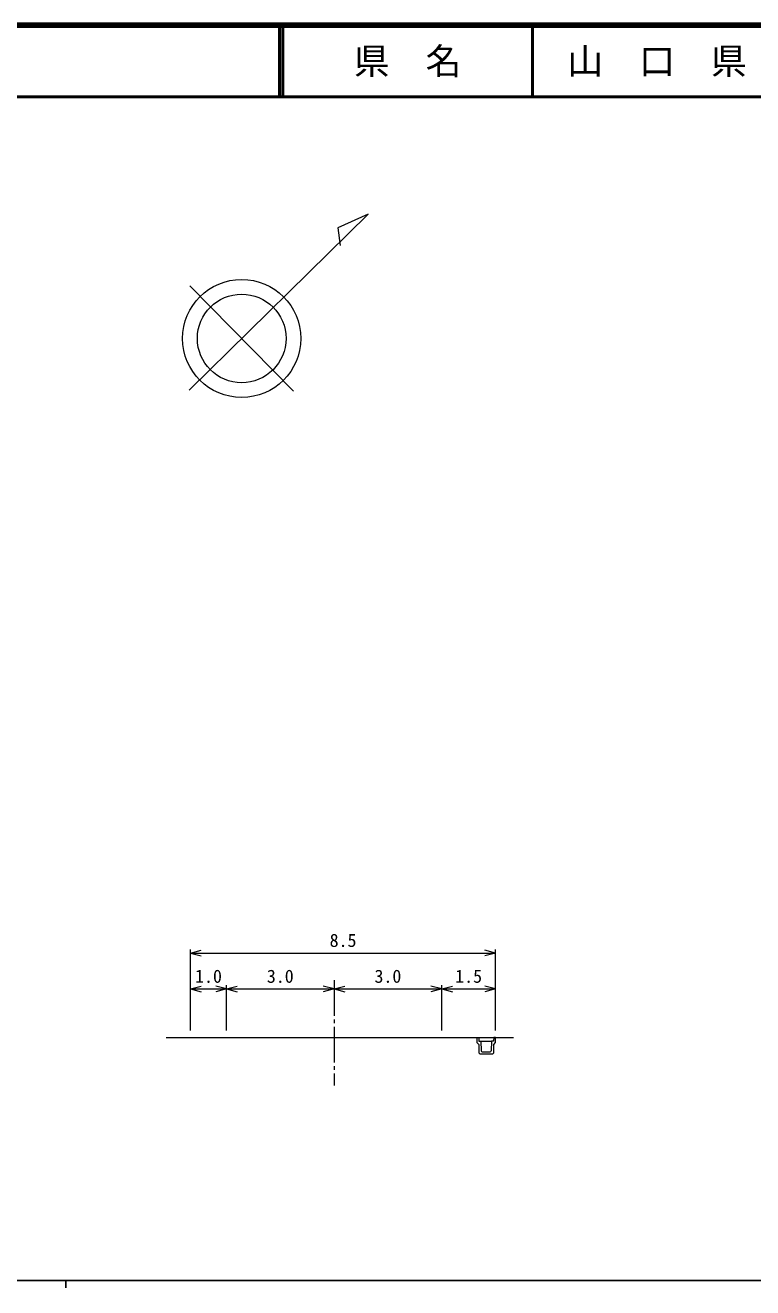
# Model space of a CAD drawing. Units: millimetres, scale not verified. Extents: x 40000 to 680000, y 20000 to 380000.
# Drawn here: x 262341 to 363711, y 204000 to 380000 of the extents above; entities that cross this region are included whole.
import ezdxf
from ezdxf.enums import TextEntityAlignment as Align

# ---------------------------------------------------------------- set-up
doc = ezdxf.new("R2010")
doc.units = ezdxf.units.MM
doc.header["$LTSCALE"] = 1000
for name, color, linetype, lineweight in [('M-BGD', 7, 'Continuous', 13), ('M-STR-HTXT', 7, 'Continuous', 13), ('M-TTL', 2, 'Continuous', 140), ('M-TTL-BAND', 7, 'Continuous', 25), ('M-TTL-LINE', 7, 'Continuous', 50), ('M-TTL-TXT', 7, 'Continuous', 13)]:
    doc.layers.add(name, color=color, linetype=linetype, lineweight=lineweight)
doc.styles.add('ＭＳ ゴシック', font='')
doc.styles.get('ＭＳ ゴシック').set_extended_font_data('MS Gothic')

msp = doc.modelspace()

# ---------------------------------------------------------------- linework, layer by layer
at = {"layer": 'M-BGD'}
for p, q in [((285162, 329118), (310105, 353671)), ((310105, 353671), (305908, 351762)), ((305908, 351762), (306210, 349301)), ((285277, 343675), (299720, 329003))]:
    msp.add_line(p, q, dxfattribs=at)
for radius in [8235, 6176]:
    msp.add_circle((292498, 336339), radius, dxfattribs=at)
at = {"layer": 'M-STR-HTXT'}
for p, q in [((285374, 239871), (285374, 251162)), ((285374, 250662), (286874, 251062)), ((285374, 250662), (290374, 250662)), ((285374, 250662), (286874, 250262)), ((290374, 250662), (305374, 250662)), ((305374, 250662), (320374, 250662)), ((320374, 250662), (327874, 250662)), ((327874, 250662), (326374, 251062)), ((327874, 250662), (326374, 250262)), ((327874, 239871), (327874, 251162)), ((305374, 246889), (305374, 241889)), ((285374, 245662), (286874, 246062)), ((285374, 245662), (290374, 245662)), ((285374, 245662), (286874, 245262)), ((290374, 245662), (288874, 246062)), ((290374, 245662), (288874, 245262)), ((290374, 239871), (290374, 246162)), ((290374, 245662), (291874, 246062)), ((290374, 245662), (305374, 245662)), ((290374, 245662), (291874, 245262)), ((305374, 245662), (303874, 246062)), ((305374, 245662), (303874, 245262)), ((305374, 245662), (306874, 246062)), ((305374, 245662), (320374, 245662)), ((305374, 245662), (306874, 245262)), ((320374, 245662), (318874, 246062)), ((320374, 245662), (318874, 245262)), ((320374, 239871), (320374, 246162)), ((320374, 245662), (321874, 246062)), ((320374, 245662), (327874, 245662)), ((320374, 245662), (321874, 245262)), ((327874, 245662), (326374, 246062)), ((327874, 245662), (326374, 245262)), ((305374, 241389), (305374, 240889)), ((305374, 240389), (305374, 235389)), ((281954, 238871), (325274, 238871)), ((325274, 238871), (325274, 238171)), ((325274, 238871), (325524, 238871)), ((325274, 238171), (325524, 237921)), ((325524, 238871), (325549, 238396)), ((325524, 238871), (327624, 238871)), ((325524, 237921), (325524, 236746)), ((325549, 238396), (325824, 238396)), ((325824, 238396), (325874, 237046)), ((325824, 238396), (327324, 238396)), ((327324, 238396), (327274, 237046)), ((327599, 238396), (327324, 238396)), ((327624, 238871), (327599, 238396)), ((327874, 238871), (327624, 238871)), ((327624, 237921), (327874, 238171)), ((327624, 236746), (327624, 237921)), ((327874, 238171), (327874, 238871)), ((327874, 238871), (330382, 238871)), ((325524, 236746), (325674, 236596)), ((325674, 236596), (327474, 236596)), ((326024, 236896), (327124, 236896)), ((327474, 236596), (327624, 236746)), ((305374, 234889), (305374, 234389)), ((305374, 233889), (305374, 232192))]:
    msp.add_line(p, q, dxfattribs=at)
for centre, start, end in [((326024, 237046), 180, 270), ((327124, 237046), 270, 0)]:
    msp.add_arc(centre, 150, start, end, dxfattribs=at)
at = {"layer": 'M-TTL'}
msp.add_line((680000, 380000), (40000, 380000), dxfattribs=at)
at = {"layer": 'M-TTL-BAND'}
for p, q in [((40000, 205000), (579000, 205000)), ((268000, 205000), (268000, 204000))]:
    msp.add_line(p, q, dxfattribs=at)
at = {"layer": 'M-TTL-LINE'}
for p, q in [((297750, 380000), (297750, 370000)), ((298250, 380000), (298250, 370000)), ((333000, 380000), (333000, 370000)), ((40000, 370000), (680000, 370000))]:
    msp.add_line(p, q, dxfattribs=at)

# ---------------------------------------------------------------- texts
at = {"layer": 'M-STR-HTXT', "style": 'ＭＳ ゴシック'}
for s, p in [('8.5', (306624, 250962)), ('1.0', (287874, 245962)), ('3.0', (297874, 245962)), ('3.0', (312874, 245962)), ('1.5', (324124, 245962))]:
    msp.add_text(s, height=1833, dxfattribs=at).set_placement(p, align=Align.BOTTOM_CENTER)
at = {"layer": 'M-TTL-TXT', "style": 'ＭＳ ゴシック'}
for s, p in [('県\u3000名', (315625, 375000)), ('山\u3000口\u3000県', (350375, 375000))]:
    msp.add_text(s, height=3666, dxfattribs=at).set_placement(p, align=Align.MIDDLE_CENTER)

doc.saveas('drawing.dxf')
